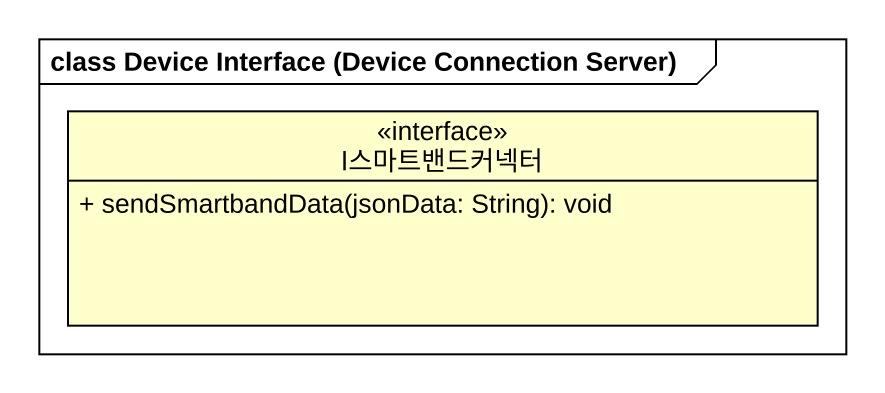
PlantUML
@startuml
mainframe class Device Interface (Device Connection Server)
hide circle
hide empty members
skinparam classAttributeIconSize 0
interface I스마트밴드커넥터 {
  + sendSmartbandData(jsonData: String): void
}
@enduml
